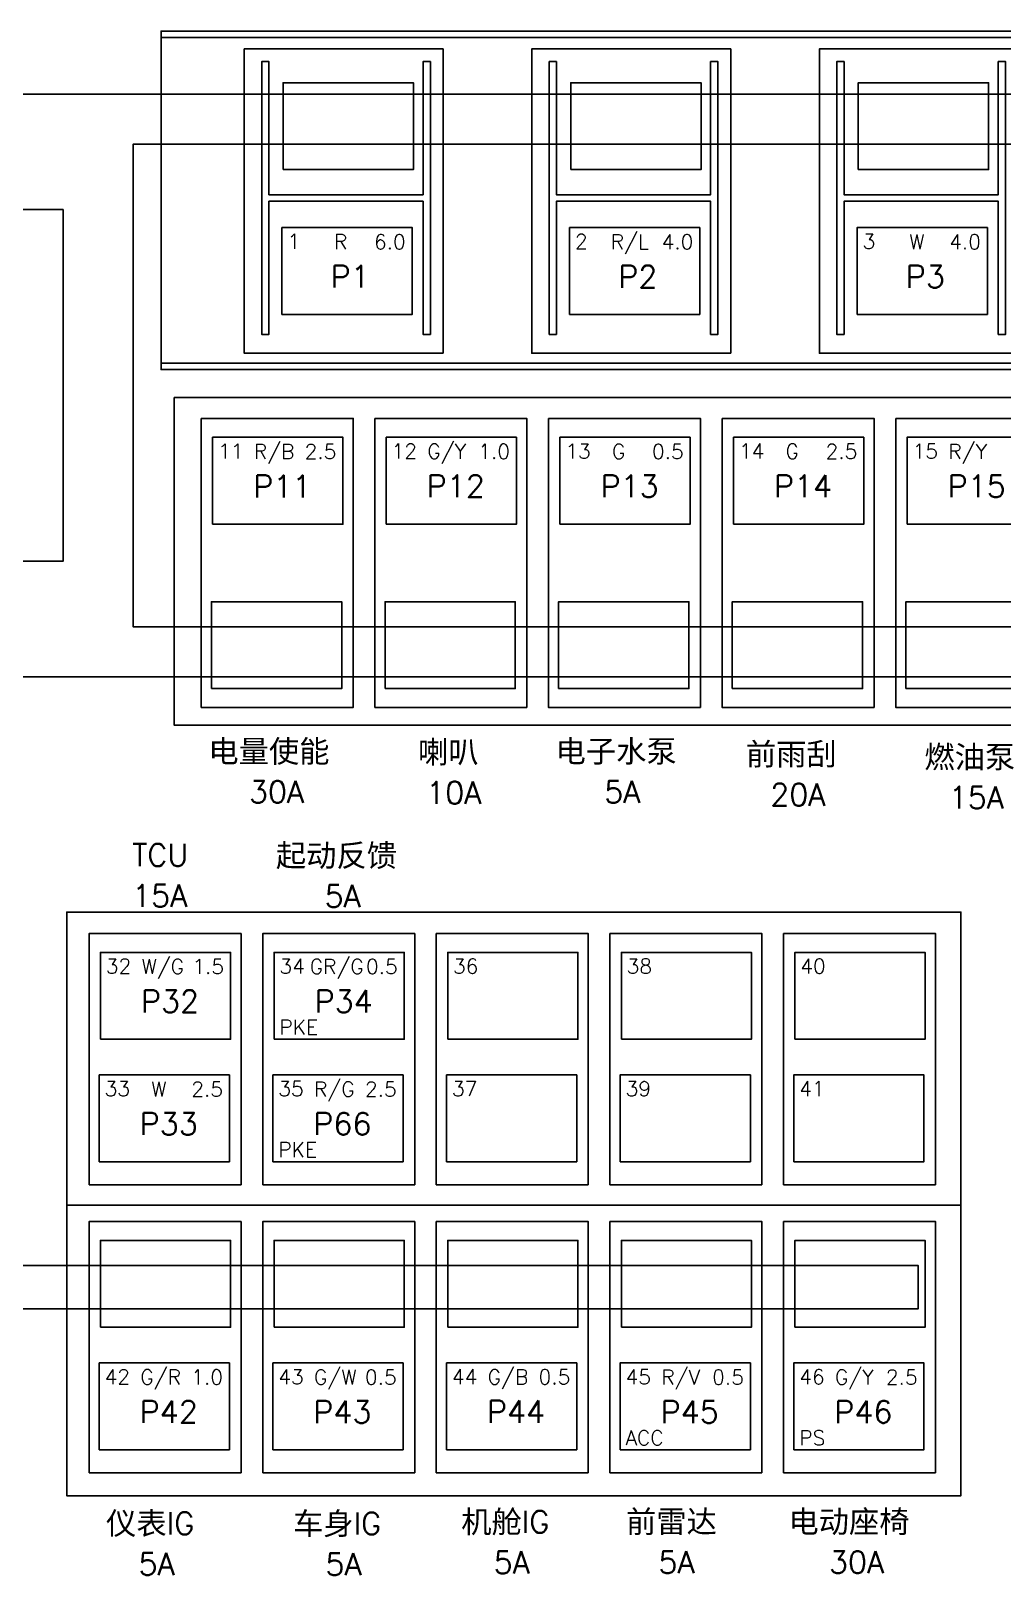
# Model space of a CAD drawing. Header units: millimetres. Extents: x 6 to 3615, y 6 to 858.
# Drawn here: x 2113.9 to 2203.7, y 637 to 780.5 of the extents above; entities that cross this region are included whole.
import ezdxf

# ---------------------------------------------------------------- set-up
doc = ezdxf.new("R2010")
doc.units = ezdxf.units.MM
doc.styles.add('Simplex_Style', font='simplex_.ttf')

msp = doc.modelspace()

# ---------------------------------------------------------------- linework, layer by layer
at = {"color": 0, "linetype": 'Continuous', "lineweight": 30, "flags": 128}
for points in [[(2125.96, 749.78), (2125.96, 749.18), (2398.4, 749.18), (2398.4, 780.45), (2125.96, 780.45), (2125.96, 779.85), (2398.4, 779.85)], [(2125.96, 779.85), (2125.96, 749.78), (2398.4, 749.78)], [(2152.02, 750.7), (2133.64, 750.7), (2133.64, 778.8), (2152.02, 778.8)], [(2152.02, 750.7), (2152.02, 778.8)], [(2178.58, 750.7), (2160.2, 750.7), (2160.2, 778.8), (2178.58, 778.8)], [(2178.58, 750.7), (2178.58, 778.8)], [(2205.14, 750.7), (2186.76, 750.7), (2186.76, 778.8), (2205.14, 778.8)], [(2135.25, 777.41), (2135.25, 752.43), (2135.25, 777.63), (2135.92, 777.63), (2135.92, 765.33), (2150.16, 765.33)], [(2150.16, 752.43), (2150.83, 752.43), (2150.83, 777.63), (2150.16, 777.63), (2150.16, 765.33), (2150.16, 777.41)], [(2161.81, 777.41), (2161.81, 752.43), (2161.81, 777.63), (2162.48, 777.63), (2162.48, 765.33), (2176.72, 765.33)], [(2176.72, 752.43), (2177.39, 752.43), (2177.39, 777.63), (2176.72, 777.63), (2176.72, 765.33), (2176.72, 777.41)], [(2188.37, 777.41), (2188.37, 752.43), (2188.37, 777.63), (2189.04, 777.63), (2189.04, 765.33), (2203.28, 765.33)], [(2203.28, 752.43), (2203.96, 752.43), (2203.96, 777.63), (2203.28, 777.63), (2203.28, 765.33), (2203.28, 777.41)], [(2058.48, 592.42), (2063.09, 592.42), (2063.09, 720.81), (2411.11, 720.81), (2411.11, 725.42), (2123.38, 725.42), (2123.38, 770.02), (2388.28, 770.02), (2388.28, 774.62), (2077.37, 774.62), (2077.37, 725.42), (2058.48, 725.42), (2058.48, 592.42)], [(2080.59, 728.67), (2066.8, 728.67), (2066.8, 766.76), (2080.59, 766.76), (2085.27, 763.96), (2116.91, 763.96), (2116.91, 731.48), (2085.27, 731.48), (2080.59, 728.67)], [(2135.25, 752.43), (2135.92, 752.43), (2135.92, 764.73), (2150.16, 764.73), (2150.16, 752.43), (2150.16, 764.73)], [(2150.83, 765.33), (2150.83, 764.73)], [(2161.81, 752.43), (2162.48, 752.43), (2162.48, 764.73), (2176.72, 764.73), (2176.72, 752.43), (2176.72, 764.73)], [(2177.39, 765.33), (2177.39, 764.73)], [(2188.37, 752.43), (2189.04, 752.43), (2189.04, 764.73), (2203.28, 764.73), (2203.28, 752.43), (2203.28, 764.73)], [(2127.16, 746.62), (2127.16, 716.35), (2418.25, 716.35), (2418.25, 746.62), (2127.16, 746.62)], [(2117.24, 668.41), (2117.24, 645.18), (2199.83, 645.18), (2199.83, 699.09), (2117.24, 699.09), (2117.24, 668.41)], [(2119.3, 673.9), (2119.3, 697.1), (2133.34, 697.1), (2133.34, 673.9)], [(2135.34, 673.9), (2135.34, 697.1), (2149.38, 697.1), (2149.38, 673.9)], [(2151.38, 673.9), (2151.38, 697.1), (2165.42, 697.1), (2165.42, 673.9)], [(2167.42, 673.9), (2167.42, 697.1), (2181.46, 697.1), (2181.46, 673.9)], [(2183.46, 673.9), (2183.46, 697.1), (2197.49, 697.1), (2197.49, 673.9)], [(2076.02, 693.32), (2076.02, 654.11), (2111.36, 654.11), (2111.36, 662.44), (2195.88, 662.44), (2195.88, 666.45), (2107.35, 666.45), (2107.35, 659.29), (2080.03, 659.29), (2080.03, 693.32), (2076.02, 693.32)], [(2119.3, 673.9), (2133.34, 673.9)], [(2135.34, 673.9), (2149.38, 673.9)], [(2151.38, 673.9), (2165.42, 673.9)], [(2167.42, 673.9), (2181.46, 673.9)], [(2183.46, 673.9), (2197.49, 673.9)], [(2117.24, 672.03), (2199.83, 672.03)], [(2119.3, 647.3), (2119.3, 670.5), (2133.34, 670.5), (2133.34, 647.3)], [(2135.34, 647.3), (2135.34, 670.5), (2149.38, 670.5), (2149.38, 647.3)], [(2151.38, 647.3), (2151.38, 670.5), (2165.42, 670.5), (2165.42, 647.3)], [(2167.42, 647.3), (2167.42, 670.5), (2181.46, 670.5), (2181.46, 647.3)], [(2183.46, 647.3), (2183.46, 670.5), (2197.49, 670.5), (2197.49, 647.3)], [(2119.3, 647.3), (2133.34, 647.3)], [(2135.34, 647.3), (2149.38, 647.3)], [(2151.38, 647.3), (2165.42, 647.3)], [(2167.42, 647.3), (2181.46, 647.3)], [(2183.46, 647.3), (2197.49, 647.3)]]:
    msp.add_lwpolyline(points, dxfattribs=at)
for points in [[(2137.23, 767.65), (2149.26, 767.65), (2149.26, 775.67), (2137.23, 775.67), (2137.23, 767.65)], [(2163.8, 767.65), (2175.83, 767.65), (2175.83, 775.67), (2163.8, 775.67), (2163.8, 767.65)], [(2190.36, 767.65), (2202.39, 767.65), (2202.39, 775.67), (2190.36, 775.67), (2190.36, 767.65)], [(2137.12, 754.28), (2149.15, 754.28), (2149.15, 762.3), (2137.12, 762.3), (2137.12, 754.28)], [(2163.69, 754.28), (2175.71, 754.28), (2175.71, 762.3), (2163.69, 762.3), (2163.69, 754.28)], [(2190.25, 754.28), (2202.28, 754.28), (2202.28, 762.3), (2190.25, 762.3), (2190.25, 754.28)], [(2129.67, 744.67), (2143.71, 744.67), (2143.71, 717.98), (2129.67, 717.98), (2129.67, 744.67)], [(2145.71, 744.67), (2159.74, 744.67), (2159.74, 717.98), (2145.71, 717.98), (2145.71, 744.67)], [(2161.74, 744.67), (2175.78, 744.67), (2175.78, 717.98), (2161.74, 717.98), (2161.74, 744.67)], [(2177.78, 744.67), (2191.82, 744.67), (2191.82, 717.98), (2177.78, 717.98), (2177.78, 744.67)], [(2193.82, 744.67), (2207.86, 744.67), (2207.86, 717.98), (2193.82, 717.98), (2193.82, 744.67)], [(2130.72, 734.91), (2142.75, 734.91), (2142.75, 742.93), (2130.72, 742.93), (2130.72, 734.91)], [(2146.76, 734.91), (2158.78, 734.91), (2158.78, 742.93), (2146.76, 742.93), (2146.76, 734.91)], [(2162.79, 734.91), (2174.82, 734.91), (2174.82, 742.93), (2162.79, 742.93), (2162.79, 734.91)], [(2178.83, 734.91), (2190.86, 734.91), (2190.86, 742.93), (2178.83, 742.93), (2178.83, 734.91)], [(2194.87, 734.91), (2206.9, 734.91), (2206.9, 742.93), (2194.87, 742.93), (2194.87, 734.91)], [(2130.61, 719.72), (2142.64, 719.72), (2142.64, 727.74), (2130.61, 727.74), (2130.61, 719.72)], [(2146.65, 719.72), (2158.67, 719.72), (2158.67, 727.74), (2146.65, 727.74), (2146.65, 719.72)], [(2162.68, 719.72), (2174.71, 719.72), (2174.71, 727.74), (2162.68, 727.74), (2162.68, 719.72)], [(2178.72, 719.72), (2190.75, 719.72), (2190.75, 727.74), (2178.72, 727.74), (2178.72, 719.72)], [(2194.76, 719.72), (2206.79, 719.72), (2206.79, 727.74), (2194.76, 727.74), (2194.76, 719.72)], [(2120.35, 687.34), (2132.38, 687.34), (2132.38, 695.36), (2120.35, 695.36), (2120.35, 687.34)], [(2136.39, 687.34), (2148.42, 687.34), (2148.42, 695.36), (2136.39, 695.36), (2136.39, 687.34)], [(2152.43, 687.34), (2164.46, 687.34), (2164.46, 695.36), (2152.43, 695.36), (2152.43, 687.34)], [(2168.47, 687.34), (2180.49, 687.34), (2180.49, 695.36), (2168.47, 695.36), (2168.47, 687.34)], [(2184.51, 687.34), (2196.53, 687.34), (2196.53, 695.36), (2184.51, 695.36), (2184.51, 687.34)], [(2120.24, 676.03), (2132.27, 676.03), (2132.27, 684.04), (2120.24, 684.04), (2120.24, 676.03)], [(2136.28, 676.03), (2148.31, 676.03), (2148.31, 684.04), (2136.28, 684.04), (2136.28, 676.03)], [(2152.32, 676.03), (2164.35, 676.03), (2164.35, 684.04), (2152.32, 684.04), (2152.32, 676.03)], [(2168.36, 676.03), (2180.39, 676.03), (2180.39, 684.04), (2168.36, 684.04), (2168.36, 676.03)], [(2184.39, 676.03), (2196.42, 676.03), (2196.42, 684.04), (2184.39, 684.04), (2184.39, 676.03)], [(2120.35, 660.74), (2132.38, 660.74), (2132.38, 668.76), (2120.35, 668.76), (2120.35, 660.74)], [(2136.39, 660.74), (2148.42, 660.74), (2148.42, 668.76), (2136.39, 668.76), (2136.39, 660.74)], [(2152.43, 660.74), (2164.46, 660.74), (2164.46, 668.76), (2152.43, 668.76), (2152.43, 660.74)], [(2168.47, 660.74), (2180.49, 660.74), (2180.49, 668.76), (2168.47, 668.76), (2168.47, 660.74)], [(2184.51, 660.74), (2196.53, 660.74), (2196.53, 668.76), (2184.51, 668.76), (2184.51, 660.74)], [(2120.24, 649.43), (2132.27, 649.43), (2132.27, 657.45), (2120.24, 657.45), (2120.24, 649.43)], [(2136.28, 649.43), (2148.31, 649.43), (2148.31, 657.45), (2136.28, 657.45), (2136.28, 649.43)], [(2152.32, 649.43), (2164.35, 649.43), (2164.35, 657.45), (2152.32, 657.45), (2152.32, 649.43)], [(2168.36, 649.43), (2180.39, 649.43), (2180.39, 657.45), (2168.36, 657.45), (2168.36, 649.43)], [(2184.39, 649.43), (2196.42, 649.43), (2196.42, 657.45), (2184.39, 657.45), (2184.39, 649.43)]]:
    msp.add_lwpolyline(points, close=True, dxfattribs=at)

# ---------------------------------------------------------------- texts
at = {"color": 0, "linetype": 'Continuous', "style": 'Simplex_Style'}
for s, height, p in [('1', 1.37, (2137.62, 760.35)), ('R', 1.37, (2141.92, 760.31)), ('6.0', 1.367, (2145.62, 760.31)), ('2', 1.37, (2164.19, 760.34)), ('R/L', 1.367, (2167.49, 760.3)), ('4.0', 1.367, (2172.19, 760.3)), ('3', 1.37, (2190.76, 760.34)), ('W', 1.37, (2195.05, 760.3)), ('4.0', 1.367, (2198.75, 760.3)), ('P1', 2.051, (2141.62, 756.76)), ('P2', 2.051, (2168.19, 756.75)), ('P3', 2.051, (2194.75, 756.75)), ('11', 1.367, (2131.22, 740.97)), ('R/B', 1.367, (2134.52, 740.93)), ('2.5', 1.367, (2139.22, 740.93)), ('12', 1.367, (2147.25, 740.98)), ('G/Y', 1.367, (2150.55, 740.95)), ('1.0', 1.367, (2155.25, 740.95)), ('13', 1.367, (2163.3, 740.97)), ('G', 1.37, (2167.6, 740.94)), ('0.5', 1.367, (2171.3, 740.94)), ('14', 1.367, (2179.34, 740.99)), ('G', 1.37, (2183.63, 740.95)), ('2.5', 1.367, (2187.33, 740.95)), ('15', 1.367, (2195.37, 740.97)), ('R/Y', 1.367, (2198.67, 740.93)), ('P11', 2.051, (2134.47, 737.38)), ('P12', 2.051, (2150.5, 737.4)), ('P13', 2.051, (2166.55, 737.39)), ('P14', 2.051, (2182.58, 737.4)), ('P15', 2.051, (2198.62, 737.39)), ('电量使能', 2.051, (2130.32, 712.91)), ('喇叭', 2.051, (2149.69, 712.84)), ('电子水泵', 2.051, (2162.39, 712.92)), ('前雨刮', 2.051, (2179.97, 712.65)), ('燃油泵', 2.051, (2196.46, 712.39)), ('30A', 2.051, (2134.07, 709.16)), ('10A', 2.051, (2150.44, 709.09)), ('5A', 2.051, (2166.89, 709.17)), ('20A', 2.051, (2182.22, 708.9)), ('15A', 2.051, (2198.71, 708.64)), ('起动反馈', 2.051, (2136.56, 703.29)), ('TCU', 2.051, (2123.28, 703.33)), ('15A', 2.051, (2123.28, 699.58)), ('5A', 2.051, (2141.06, 699.54)), ('32', 1.367, (2120.85, 693.41)), ('W/G', 1.367, (2124.15, 693.37)), ('1.5', 1.367, (2128.85, 693.37)), ('34', 1.367, (2136.89, 693.41)), ('GR/G', 1.367, (2139.69, 693.37)), ('0.5', 1.367, (2144.89, 693.37)), ('36', 1.367, (2152.93, 693.4)), ('38', 1.367, (2168.97, 693.4)), ('40', 1.367, (2185.01, 693.41)), ('P32', 2.051, (2124.1, 689.82)), ('P34', 2.051, (2140.14, 689.82)), ('PKE', 1.367, (2136.89, 687.77)), ('33', 1.367, (2120.74, 682.09)), ('W', 1.37, (2125.04, 682.05)), ('2.5', 1.367, (2128.74, 682.05)), ('35', 1.367, (2136.78, 682.09)), ('R/G', 1.367, (2140.08, 682.05)), ('2.5', 1.367, (2144.78, 682.05)), ('37', 1.367, (2152.83, 682.09)), ('39', 1.367, (2168.86, 682.09)), ('41', 1.367, (2184.9, 682.1)), ('P33', 2.051, (2123.99, 678.51)), ('P66', 2.051, (2140.03, 678.51)), ('PKE', 1.367, (2136.78, 676.46)), ('42', 1.367, (2120.74, 655.49)), ('G/R', 1.367, (2124.04, 655.46)), ('43', 1.367, (2136.78, 655.48)), ('G/W', 1.367, (2140.08, 655.45)), ('44', 1.367, (2152.82, 655.5)), ('G/B', 1.367, (2156.12, 655.47)), ('0.5', 1.367, (2160.82, 655.47)), ('45', 1.367, (2168.86, 655.48)), ('R/V', 1.367, (2172.16, 655.45)), ('46', 1.367, (2184.9, 655.49)), ('G/Y', 1.367, (2188.2, 655.45)), ('1.0', 1.367, (2128.74, 655.46)), ('0.5', 1.367, (2144.78, 655.45)), ('0.5', 1.367, (2176.86, 655.45)), ('2.5', 1.367, (2192.9, 655.45)), ('P44', 2.051, (2156.07, 651.92)), ('P42', 2.051, (2123.99, 651.91)), ('P43', 2.051, (2140.03, 651.9)), ('P45', 2.051, (2172.11, 651.9)), ('P46', 2.051, (2188.15, 651.9)), ('ACC', 1.367, (2168.86, 649.85)), ('PS', 1.367, (2184.9, 649.85)), ('仪表IG', 2.051, (2120.87, 641.61)), ('车身IG', 2.051, (2138.14, 641.59)), ('机舱IG', 2.051, (2153.68, 641.75)), ('前雷达', 2.051, (2168.9, 641.77)), ('电动座椅', 2.051, (2183.9, 641.77)), ('5A', 2.051, (2123.87, 637.86)), ('5A', 2.051, (2141.14, 637.84)), ('5A', 2.051, (2156.68, 638)), ('5A', 2.051, (2171.9, 638.02)), ('30A', 2.051, (2187.65, 638.02))]:
    msp.add_text(s, height=height, dxfattribs=at).set_placement(p)

doc.saveas('drawing.dxf')
